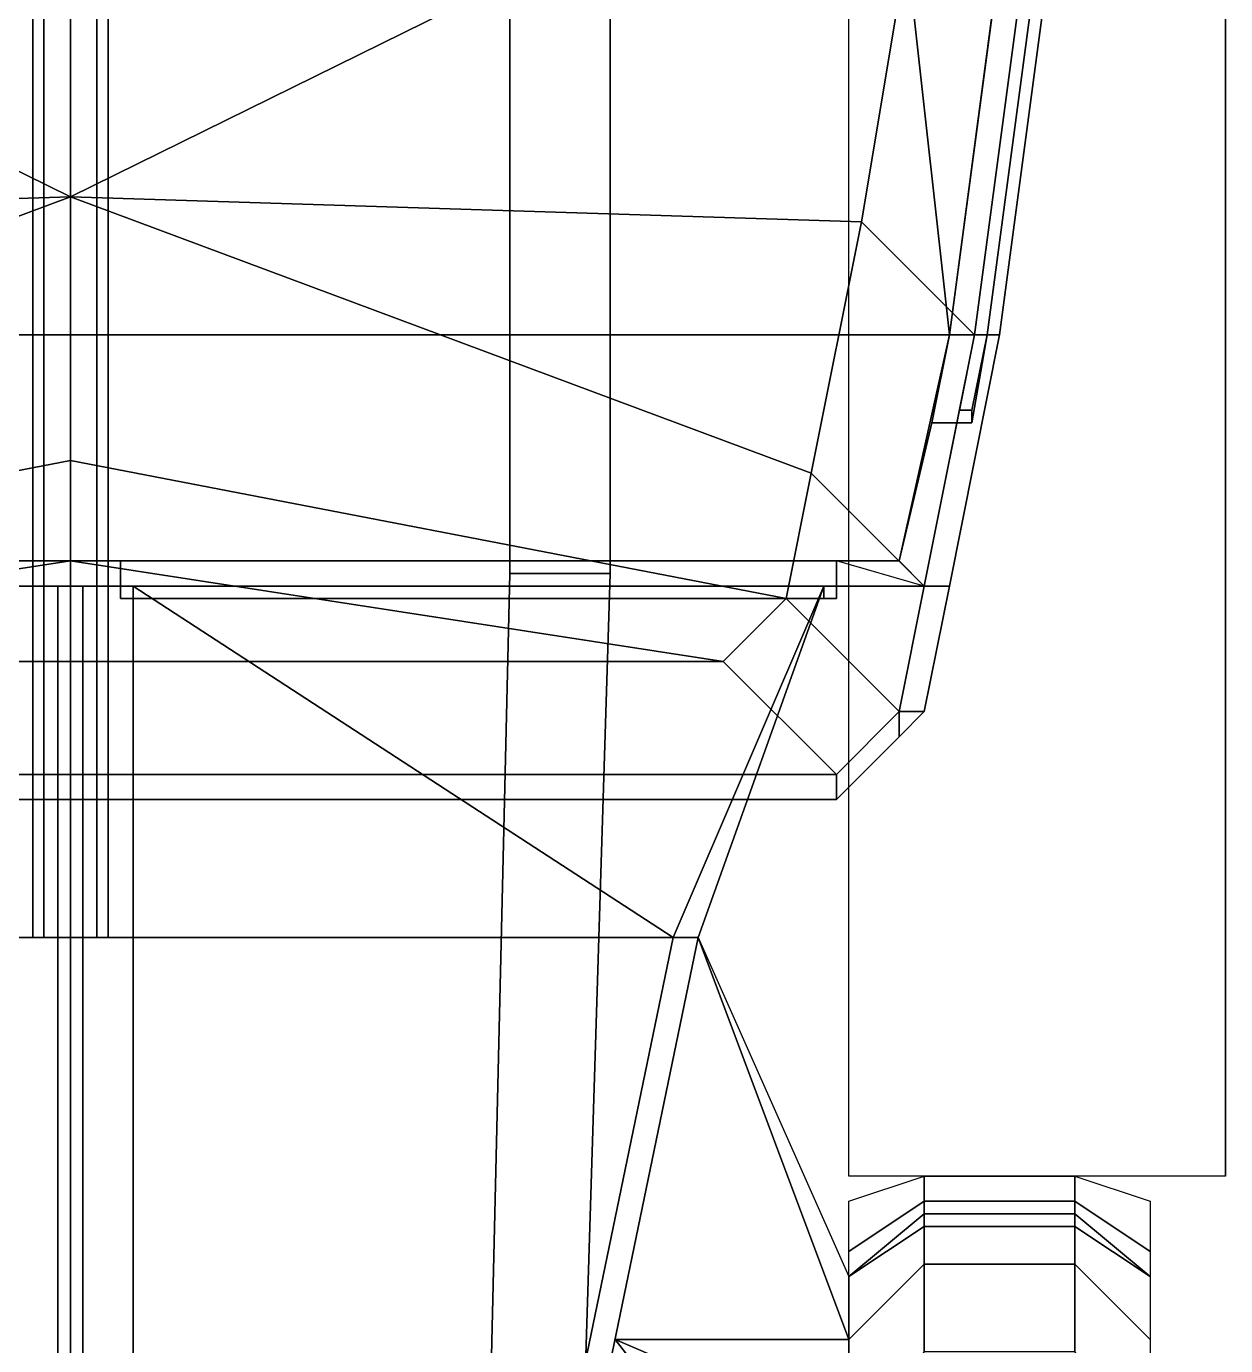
# Model space of a CAD drawing. Header units: millimetres. Extents: x -1 to 1, y -2.4 to 8.9.
# Drawn here: x -0.035 to 0.92, y -1.355 to -0.304 of the extents above; entities that cross this region are included whole.
import ezdxf

# ---------------------------------------------------------------- set-up
doc = ezdxf.new("R2010")
doc.units = ezdxf.units.MM
for name, color, linetype in [('cab_c4p', 7, 'Continuous'), ('fenders2', 5, 'Continuous'), ('frame', 5, 'Continuous'), ('frame_c4p', 5, 'Continuous'), ('internals_c4p', 3, 'Continuous'), ('rear_axle_c4p', 7, 'Continuous')]:
    doc.layers.add(name, color=color, linetype=linetype)

msp = doc.modelspace()

# ---------------------------------------------------------------- linework, layer by layer
for points in [[(-0.71, 0.14, 2.14), (-0.69, -0.1, 2.14), (0, -0.44, 2.2), (0, 0.19, 2.2)], [(0.69, -0.1, 2.14), (0.71, 0.14, 2.14), (0, 0.19, 2.2), (0, -0.44, 2.2)], [(-0.69, -0.1, 2.14), (-0.63, -0.46, 2.14), (0, -0.44, 2.2)], [(0.63, -0.46, 2.14), (0.69, -0.1, 2.14), (0, -0.44, 2.2)], [(0.72, -0.55, 2.07), (0.78, -0.1, 2.07), (0.69, -0.1, 2.14), (0.63, -0.46, 2.14)], [(0.78, -0.1, 1.56), (0.72, -0.55, 1.56), (0.72, -0.55, 0.69), (0.78, -0.1, 0.69)], [(0.8, -0.1, 2.06), (0.74, -0.55, 2.06), (0.72, -0.55, 2.05), (0.78, -0.1, 2.05)], [(0.78, -0.1, 2.07), (0.72, -0.55, 2.07), (0.74, -0.55, 2.06), (0.8, -0.1, 2.06)], [(0.78, -0.1, 2.05), (0.72, -0.55, 2.05), (0.72, -0.55, 1.99), (0.78, -0.1, 1.99)], [(0.72, -0.55, 1.57), (0.78, -0.1, 1.57), (0.78, -0.1, 1.98), (0.72, -0.55, 1.98)], [(0.72, -0.55, 1.98), (0.78, -0.1, 1.98), (0.79, -0.1, 1.98), (0.73, -0.55, 1.98)], [(0.78, -0.1, 1.99), (0.72, -0.55, 1.99), (0.73, -0.55, 1.99), (0.79, -0.1, 1.99)], [(0.78, -0.1, 1.57), (0.72, -0.55, 1.57), (0.73, -0.55, 1.57), (0.79, -0.1, 1.57)], [(0.72, -0.55, 1.56), (0.78, -0.1, 1.56), (0.79, -0.1, 1.56), (0.73, -0.55, 1.56)], [(0.79, -0.1, 1.99), (0.73, -0.55, 1.99), (0.73, -0.55, 1.98), (0.79, -0.1, 1.98)], [(0.73, -0.55, 1.56), (0.79, -0.1, 1.56), (0.79, -0.1, 1.57), (0.73, -0.55, 1.57)], [(-0.63, -0.46, 2.14), (-0.59, -0.66, 2.14), (0, -0.44, 2.2)], [(-0.59, -0.66, 2.14), (-0.57, -0.76, 2.14), (0, -0.65, 2.18), (0, -0.44, 2.2)], [(0.59, -0.66, 2.14), (0.63, -0.46, 2.14), (0, -0.44, 2.2)], [(0.57, -0.76, 2.14), (0.59, -0.66, 2.14), (0, -0.44, 2.2), (0, -0.65, 2.18)], [(0.68, -0.75, 2.07), (0.72, -0.55, 2.07), (0.63, -0.46, 2.14), (0.59, -0.66, 2.14)], [(0.72, -0.55, 1.56), (0.706, -0.62, 1.56), (0.68, -0.75, 0.69), (0.72, -0.55, 0.69)], [(0.72, -0.55, 2.05), (0.68, -0.75, 2.05), (0.68, -0.75, 1.95), (0.72, -0.55, 2.05)], [(0.74, -0.55, 2.06), (0.7, -0.75, 2.06), (0.68, -0.75, 2.05), (0.72, -0.55, 2.05)], [(0.72, -0.55, 2.07), (0.68, -0.75, 2.07), (0.7, -0.75, 2.06), (0.74, -0.55, 2.06)], [(0.706, -0.62, 1.99), (0.72, -0.55, 2.05), (0.68, -0.75, 1.95), (0.706, -0.62, 1.99)], [(0.72, -0.55, 2.05), (0.72, -0.55, 2.05), (0.706, -0.62, 1.99), (0.72, -0.55, 1.99)], [(0.72, -0.55, 1.99), (0.706, -0.62, 1.99), (0.718, -0.62, 1.99), (0.73, -0.55, 1.99)], [(0.706, -0.62, 1.56), (0.72, -0.55, 1.56), (0.73, -0.55, 1.56), (0.718, -0.62, 1.56)], [(0.708, -0.61, 1.57), (0.72, -0.55, 1.57), (0.72, -0.55, 1.98), (0.708, -0.61, 1.98)], [(0.708, -0.61, 1.98), (0.72, -0.55, 1.98), (0.73, -0.55, 1.98), (0.718, -0.61, 1.98)], [(0.72, -0.55, 1.57), (0.708, -0.61, 1.57), (0.718, -0.61, 1.57), (0.73, -0.55, 1.57)], [(0.73, -0.55, 1.99), (0.718, -0.62, 1.99), (0.718, -0.61, 1.98), (0.73, -0.55, 1.98)], [(0.718, -0.62, 1.56), (0.73, -0.55, 1.56), (0.73, -0.55, 1.57), (0.718, -0.61, 1.57)], [(0.708, -0.61, 1.57), (0.708, -0.61, 1.98), (0.718, -0.61, 1.98), (0.718, -0.61, 1.57)], [(0.718, -0.62, 1.99), (0.718, -0.62, 1.56), (0.718, -0.61, 1.57), (0.718, -0.61, 1.98)], [(0.68, -0.75, 1.95), (0.68, -0.75, 0.69), (0.706, -0.62, 1.56), (0.706, -0.62, 1.99)], [(0.706, -0.62, 1.99), (0.706, -0.62, 1.56), (0.718, -0.62, 1.56), (0.718, -0.62, 1.99)], [(-0.57, -0.76, 2.14), (-0.52, -0.81, 2.14), (0, -0.73, 2.16), (0, -0.65, 2.18)], [(0.52, -0.81, 2.14), (0.57, -0.76, 2.14), (0, -0.65, 2.18), (0, -0.73, 2.16)], [(0.66, -0.85, 2.07), (0.68, -0.75, 2.07), (0.59, -0.66, 2.14), (0.57, -0.76, 2.14)], [(-0.52, -0.81, 2.14), (0.52, -0.81, 2.14), (0, -0.73, 2.16)], [(-0.04, -0.75, 1.93), (0.04, -0.75, 1.93), (0.68, -0.75, 2.05), (-0.68, -0.75, 2.05)], [(-0.05, -1.03, 1.51), (-0.01, -1.03, 1.51), (-0.01, -0.75, 1.53), (-0.05, -0.75, 1.53)], [(-0.05, -0.75, 1.53), (-0.01, -0.75, 1.53), (0, -0.75, 1.54), (-0.04, -0.75, 1.57)], [(0, -0.75, 1.54), (0.04, -0.75, 1.57), (0.04, -0.75, 1.57), (-0.04, -0.75, 1.57)], [(-0.04, -0.75, 1.57), (0.04, -0.75, 1.57), (0.04, -0.75, 1.93), (-0.04, -0.75, 1.93)], [(-0.01, -1.03, 1.51), (0, -1.03, 1.52), (0, -0.75, 1.54), (-0.01, -0.75, 1.53)], [(0, -1.03, 1.52), (0.01, -1.03, 1.51), (0.01, -0.75, 1.53), (0, -0.75, 1.54)], [(0.01, -0.75, 1.53), (0.05, -0.75, 1.53), (0.04, -0.75, 1.57), (0, -0.75, 1.54)], [(0.01, -1.03, 1.51), (0.05, -1.03, 1.51), (0.05, -0.75, 1.53), (0.01, -0.75, 1.53)], [(0.04, -0.76, 1.57), (0.04, -0.76, 1.93), (0.04, -0.75, 1.93), (0.04, -0.75, 1.57)], [(0.61, -0.76, 1.57), (0.04, -0.76, 1.57), (0.04, -0.75, 1.57), (0.61, -0.75, 1.57)], [(0.04, -0.76, 1.93), (0.61, -0.76, 1.93), (0.61, -0.75, 1.93), (0.04, -0.75, 1.93)], [(0.05, -0.75, 1.53), (0.6, -0.75, 1.39), (0.61, -0.75, 1.57), (0.04, -0.75, 1.57)], [(0.04, -0.75, 1.93), (0.61, -0.75, 1.93), (0.68, -0.75, 2.05)], [(0.05, -1.03, 1.51), (0.48, -1.03, 1.43), (0.48, -1.03, 1.43), (0.05, -0.75, 1.53)], [(0.05, -0.75, 1.53), (0.48, -1.03, 1.43), (0.48, -1.03, 1.43), (0.6, -0.75, 1.39)], [(0.05, -0.75, 1.58), (0.6, -0.75, 1.58), (0.6, -0.75, 1.92), (0.05, -0.75, 1.92)], [(0.05, -0.76, 1.92), (0.05, -0.76, 1.58), (0.05, -0.75, 1.58), (0.05, -0.75, 1.92)], [(0.05, -0.76, 1.58), (0.6, -0.76, 1.58), (0.6, -0.75, 1.58), (0.05, -0.75, 1.58)], [(0.6, -0.76, 1.92), (0.05, -0.76, 1.92), (0.05, -0.75, 1.92), (0.6, -0.75, 1.92)], [(0.48, -1.03, 1.43), (0.5, -1.03, 1.39), (0.5, -1.03, 1.39), (0.6, -0.75, 1.39)], [(0.5, -1.03, 1.39), (0.5, -1.03, 0.69), (0.6, -0.75, 0.69), (0.6, -0.75, 1.39)], [(0.68, -0.75, 2.05), (0.6, -0.75, 1.39), (0.6, -0.75, 0.69), (0.68, -0.75, 0.69)], [(0.6, -0.76, 1.58), (0.6, -0.76, 1.92), (0.6, -0.75, 1.92), (0.6, -0.75, 1.58)], [(0.61, -0.75, 1.57), (0.6, -0.75, 1.39), (0.68, -0.75, 2.05)], [(0.61, -0.76, 1.93), (0.61, -0.76, 1.57), (0.61, -0.75, 1.57), (0.61, -0.75, 1.93)], [(0.61, -0.75, 1.93), (0.61, -0.75, 1.57), (0.68, -0.75, 2.05)], [(0.66, -0.85, 1.95), (0.68, -0.75, 1.95), (0.68, -0.75, 2.05), (0.66, -0.85, 2.05)], [(0.7, -0.75, 2.06), (0.68, -0.85, 2.06), (0.66, -0.85, 2.05), (0.68, -0.75, 2.05)], [(0.68, -0.75, 2.07), (0.66, -0.85, 2.07), (0.68, -0.85, 2.06), (0.7, -0.75, 2.06)], [(0.05, -0.76, 1.58), (0.05, -0.76, 1.92), (0.04, -0.76, 1.93), (0.04, -0.76, 1.57)], [(0.6, -0.76, 1.58), (0.05, -0.76, 1.58), (0.04, -0.76, 1.57), (0.61, -0.76, 1.57)], [(0.05, -0.76, 1.92), (0.6, -0.76, 1.92), (0.61, -0.76, 1.93), (0.04, -0.76, 1.93)], [(0.61, -0.9, 2.07), (0.66, -0.85, 2.07), (0.57, -0.76, 2.14), (0.52, -0.81, 2.14)], [(0.6, -0.76, 1.92), (0.6, -0.76, 1.58), (0.61, -0.76, 1.57), (0.61, -0.76, 1.93)], [(-0.61, -0.9, 2.07), (0.61, -0.9, 2.07), (0.52, -0.81, 2.14), (-0.52, -0.81, 2.14)], [(0.61, -0.9, 1.95), (0.66, -0.85, 1.95), (0.66, -0.85, 2.05), (0.61, -0.9, 2.05)], [(0.66, -0.87, 2.06), (0.61, -0.92, 2.06), (0.61, -0.9, 2.05), (0.66, -0.85, 2.05)], [(0.66, -0.85, 2.07), (0.61, -0.9, 2.07), (0.61, -0.92, 2.06), (0.66, -0.87, 2.06)], [(0.66, -0.85, 2.07), (0.66, -0.85, 2.07), (0.66, -0.87, 2.06), (0.68, -0.85, 2.06)], [(0.68, -0.85, 2.06), (0.66, -0.87, 2.06), (0.66, -0.85, 2.05)], [(-0.61, -0.9, 1.95), (0.61, -0.9, 1.95), (0.61, -0.9, 2.05), (-0.61, -0.9, 2.05)], [(0.61, -0.9, 2.07), (-0.61, -0.9, 2.07), (-0.61, -0.92, 2.06), (0.61, -0.92, 2.06)], [(0.61, -0.92, 2.06), (-0.61, -0.92, 2.06), (-0.61, -0.9, 2.05), (0.61, -0.9, 2.05)], [(-0.05, -1.9, 1.49), (-0.01, -1.9, 1.49), (-0.01, -1.03, 1.51), (-0.05, -1.03, 1.51)], [(-0.01, -1.9, 1.49), (0, -1.9, 1.5), (0, -1.03, 1.52), (-0.01, -1.03, 1.51)], [(0, -1.9, 1.5), (0.01, -1.9, 1.49), (0.01, -1.03, 1.51), (0, -1.03, 1.52)], [(0.01, -1.9, 1.49), (0.05, -1.9, 1.49), (0.05, -1.03, 1.51), (0.01, -1.03, 1.51)], [(0.05, -1.9, 1.49), (0.3, -1.9, 1.43), (0.48, -1.03, 1.43), (0.05, -1.03, 1.51)], [(0.3, -1.9, 1.43), (0.32, -1.9, 1.39), (0.5, -1.03, 1.39), (0.48, -1.03, 1.43)], [(0.32, -1.9, 1.39), (0.32, -1.9, 0.69), (0.5, -1.03, 0.69), (0.5, -1.03, 1.39)]]:
    msp.add_3dface(points)
at = {"layer": 'cab_c4p'}
for points in [[(-0.71, 0.14, 2.14), (-0.69, -0.1, 2.14), (0, -0.44, 2.2), (0, 0.19, 2.2)], [(0.69, -0.1, 2.14), (0.71, 0.14, 2.14), (0, 0.19, 2.2), (0, -0.44, 2.2)], [(-0.69, -0.1, 2.14), (-0.63, -0.46, 2.14), (0, -0.44, 2.2)], [(0.63, -0.46, 2.14), (0.69, -0.1, 2.14), (0, -0.44, 2.2)], [(0.72, -0.55, 2.07), (0.78, -0.1, 2.07), (0.69, -0.1, 2.14), (0.63, -0.46, 2.14)], [(0.76, -0.1, 1.54), (0.7, -0.55, 1.54), (0.72, -0.55, 1.54), (0.78, -0.1, 1.54)], [(0.78, -0.1, 1.54), (0.72, -0.55, 1.54), (0.72, -0.55, 0.69), (0.78, -0.1, 0.76)], [(0.78, -0.1, 2.07), (0.72, -0.55, 2.07), (0.74, -0.55, 2.06), (0.8, -0.1, 2.06)], [(0.8, -0.1, 2.06), (0.74, -0.55, 2.06), (0.72, -0.55, 2.05), (0.78, -0.1, 2.05)], [(0.78, -0.1, 0.76), (0.72, -0.55, 0.69), (0.72, -0.55, 0.69), (0.772, -0.16, 0.69)], [(-0.63, -0.46, 2.14), (-0.59, -0.66, 2.14), (0, -0.44, 2.2)], [(-0.59, -0.66, 2.14), (-0.57, -0.76, 2.14), (0, -0.65, 2.18), (0, -0.44, 2.2)], [(0.57, -0.76, 2.14), (0.59, -0.66, 2.14), (0, -0.44, 2.2), (0, -0.65, 2.18)], [(0.59, -0.66, 2.14), (0.63, -0.46, 2.14), (0, -0.44, 2.2)], [(0.68, -0.75, 2.07), (0.72, -0.55, 2.07), (0.63, -0.46, 2.14), (0.59, -0.66, 2.14)], [(0.72, -0.55, 1.54), (0.706, -0.62, 1.54), (0.68, -0.75, 0.69), (0.72, -0.55, 0.69)], [(0.72, -0.55, 2.07), (0.68, -0.75, 2.07), (0.7, -0.75, 2.06), (0.74, -0.55, 2.06)], [(0.74, -0.55, 2.06), (0.7, -0.75, 2.06), (0.68, -0.75, 2.05), (0.72, -0.55, 2.05)], [(0.7, -0.55, 1.54), (0.686, -0.62, 1.54), (0.706, -0.62, 1.54), (0.72, -0.55, 1.54)], [(0.68, -0.75, 1.95), (0.68, -0.75, 0.69), (0.706, -0.62, 1.54), (0.706, -0.62, 2.05)], [(0.68, -0.75, 1.95), (0.706, -0.62, 2.05), (0.706, -0.62, 2.05), (0.68, -0.75, 2.05)], [(0.686, -0.62, 1.54), (0.686, -0.62, 2.05), (0.706, -0.62, 2.05), (0.706, -0.62, 1.54)], [(-0.57, -0.76, 2.14), (-0.52, -0.81, 2.14), (0, -0.73, 2.16), (0, -0.65, 2.18)], [(0.52, -0.81, 2.14), (0.57, -0.76, 2.14), (0, -0.65, 2.18), (0, -0.73, 2.16)], [(0.66, -0.85, 2.07), (0.68, -0.75, 2.07), (0.59, -0.66, 2.14), (0.57, -0.76, 2.14)], [(-0.52, -0.81, 2.14), (0.52, -0.81, 2.14), (0, -0.73, 2.16)], [(0.04, -0.75, 1.57), (0.61, -0.75, 1.57), (0.61, -0.73, 1.57), (0.04, -0.73, 1.57)], [(0.04, -0.75, 1.93), (0.04, -0.75, 1.57), (0.04, -0.73, 1.57), (0.04, -0.73, 1.93)], [(0.61, -0.75, 1.57), (0.61, -0.75, 1.93), (0.61, -0.73, 1.93), (0.61, -0.73, 1.57)], [(-0.04, -0.75, 1.93), (0.04, -0.75, 1.93), (0.68, -0.75, 2.05), (-0.68, -0.75, 2.05)], [(-0.05, -1.03, 1.51), (-0.01, -1.03, 1.51), (-0.01, -0.75, 1.53), (-0.05, -0.75, 1.53)], [(-0.05, -0.75, 1.53), (-0.01, -0.75, 1.53), (0, -0.75, 1.54), (-0.04, -0.75, 1.57)], [(-0.04, -0.75, 1.57), (0, -0.75, 1.54), (0.04, -0.75, 1.93), (-0.04, -0.75, 1.93)], [(-0.01, -1.03, 1.51), (0, -1.03, 1.52), (0, -0.75, 1.54), (-0.01, -0.75, 1.53)], [(0, -1.03, 1.52), (0.01, -1.03, 1.51), (0.01, -0.75, 1.53), (0, -0.75, 1.54)], [(0.01, -0.75, 1.53), (0.05, -0.75, 1.53), (0.04, -0.75, 1.57), (0, -0.75, 1.54)], [(0, -0.75, 1.54), (0.04, -0.75, 1.57), (0.04, -0.75, 1.93)], [(0.01, -1.03, 1.51), (0.05, -1.03, 1.51), (0.05, -0.75, 1.53), (0.01, -0.75, 1.53)], [(0.05, -0.75, 1.53), (0.6, -0.75, 1.39), (0.61, -0.75, 1.57), (0.04, -0.75, 1.57)], [(0.04, -0.75, 1.93), (0.61, -0.75, 1.93), (0.68, -0.75, 2.05)], [(0.05, -0.75, 1.53), (0.48, -1.03, 1.43), (0.48, -1.03, 1.43), (0.6, -0.75, 1.39)], [(0.05, -1.03, 1.51), (0.48, -1.03, 1.43), (0.48, -1.03, 1.43), (0.05, -0.75, 1.53)], [(0.48, -1.03, 1.43), (0.5, -1.03, 1.39), (0.5, -1.03, 1.39), (0.6, -0.75, 1.39)], [(0.5, -1.03, 1.39), (0.5, -1.03, 0.69), (0.6, -0.75, 0.69), (0.6, -0.75, 1.39)], [(0.68, -0.75, 2.05), (0.6, -0.75, 1.39), (0.6, -0.75, 0.69), (0.68, -0.75, 0.69)], [(0.61, -0.75, 1.57), (0.6, -0.75, 1.39), (0.68, -0.75, 2.05)], [(0.61, -0.75, 1.93), (0.61, -0.75, 1.57), (0.68, -0.75, 2.05)], [(0.68, -0.75, 2.07), (0.66, -0.85, 2.07), (0.68, -0.85, 2.06), (0.7, -0.75, 2.06)], [(0.7, -0.75, 2.06), (0.68, -0.85, 2.06), (0.66, -0.85, 2.05), (0.68, -0.75, 2.05)], [(0.66, -0.85, 1.95), (0.68, -0.75, 1.95), (0.68, -0.75, 2.05), (0.66, -0.85, 2.05)], [(0.61, -0.9, 2.07), (0.66, -0.85, 2.07), (0.57, -0.76, 2.14), (0.52, -0.81, 2.14)], [(-0.61, -0.9, 2.07), (0.61, -0.9, 2.07), (0.52, -0.81, 2.14), (-0.52, -0.81, 2.14)], [(0.66, -0.85, 2.07), (0.61, -0.9, 2.07), (0.61, -0.92, 2.06), (0.66, -0.87, 2.06)], [(0.66, -0.87, 2.06), (0.61, -0.92, 2.06), (0.61, -0.9, 2.05), (0.66, -0.85, 2.05)], [(0.61, -0.9, 1.95), (0.66, -0.85, 1.95), (0.66, -0.85, 2.05), (0.61, -0.9, 2.05)], [(0.68, -0.85, 2.06), (0.66, -0.87, 2.06), (0.66, -0.85, 2.05)], [(0.66, -0.85, 2.07), (0.66, -0.85, 2.07), (0.66, -0.87, 2.06), (0.68, -0.85, 2.06)], [(0.61, -0.92, 2.06), (-0.61, -0.92, 2.06), (-0.61, -0.9, 2.05), (0.61, -0.9, 2.05)], [(0.61, -0.9, 2.07), (-0.61, -0.9, 2.07), (-0.61, -0.92, 2.06), (0.61, -0.92, 2.06)], [(-0.61, -0.9, 1.95), (0.61, -0.9, 1.95), (0.61, -0.9, 2.05), (-0.61, -0.9, 2.05)], [(-0.05, -1.9, 1.49), (-0.01, -1.9, 1.49), (-0.01, -1.03, 1.51), (-0.05, -1.03, 1.51)], [(-0.01, -1.9, 1.49), (0, -1.9, 1.5), (0, -1.03, 1.52), (-0.01, -1.03, 1.51)], [(0, -1.9, 1.5), (0.01, -1.9, 1.49), (0.01, -1.03, 1.51), (0, -1.03, 1.52)], [(0.01, -1.9, 1.49), (0.05, -1.9, 1.49), (0.05, -1.03, 1.51), (0.01, -1.03, 1.51)], [(0.05, -1.9, 1.49), (0.3, -1.9, 1.43), (0.48, -1.03, 1.43), (0.05, -1.03, 1.51)], [(0.3, -1.9, 1.43), (0.32, -1.9, 1.39), (0.5, -1.03, 1.39), (0.48, -1.03, 1.43)], [(0.32, -1.9, 1.39), (0.32, -1.9, 0.69), (0.5, -1.03, 0.69), (0.5, -1.03, 1.39)]]:
    msp.add_3dface(points, dxfattribs=at)
at = {"layer": 'fenders2'}
for points in [[(0.92, -1.22, 0.4), (0.62, -1.22, 0.4), (0.62, 0.23, 0.4), (0.92, 0.23, 0.4)], [(0.92, -1.22, 0.37), (0.92, -1.22, 0.4), (0.92, 0.23, 0.4), (0.92, 0.23, 0.37)], [(0.5, -1.03, 0.69), (0.5, -1.03, 0.69), (0.62, -1.35, 0.69), (0.4338, -1.35, 0.69)], [(0.5, -1.03, 0.69), (0.62, -1.3, 0.56), (0.62, -1.35, 0.69), (0.5, -1.03, 0.69)], [(0.62, -1.24, 0.32), (0.68, -1.22, 0.33), (0.68, -1.24, 0.35), (0.62, -1.28, 0.35)], [(0.8, -1.24, 0.35), (0.68, -1.24, 0.35), (0.68, -1.22, 0.33), (0.8, -1.22, 0.33)], [(0.86, -1.28, 0.35), (0.8, -1.24, 0.35), (0.8, -1.22, 0.33), (0.86, -1.24, 0.32)], [(0.62, -1.28, 0.35), (0.68, -1.24, 0.35), (0.68, -1.25, 0.43), (0.62, -1.3, 0.38)], [(0.62, -1.3, 0.38), (0.68, -1.25, 0.43), (0.68, -1.26, 0.56), (0.62, -1.3, 0.56)], [(0.8, -1.25, 0.43), (0.68, -1.25, 0.43), (0.68, -1.24, 0.35), (0.8, -1.24, 0.35)], [(0.8, -1.26, 0.56), (0.68, -1.26, 0.56), (0.68, -1.25, 0.43), (0.8, -1.25, 0.43)], [(0.86, -1.3, 0.38), (0.8, -1.25, 0.43), (0.8, -1.24, 0.35), (0.86, -1.28, 0.35)], [(0.86, -1.3, 0.56), (0.8, -1.26, 0.56), (0.8, -1.25, 0.43), (0.86, -1.3, 0.38)], [(0.62, -1.3, 0.56), (0.68, -1.26, 0.56), (0.68, -1.29, 0.69), (0.62, -1.35, 0.69)], [(0.8, -1.29, 0.69), (0.68, -1.29, 0.69), (0.68, -1.26, 0.56), (0.8, -1.26, 0.56)], [(0.86, -1.35, 0.69), (0.8, -1.29, 0.69), (0.8, -1.26, 0.56), (0.86, -1.3, 0.56)], [(0.62, -1.35, 0.69), (0.68, -1.29, 0.69), (0.68, -1.36, 0.82), (0.62, -1.43, 0.8)], [(0.8, -1.36, 0.82), (0.68, -1.36, 0.82), (0.68, -1.29, 0.69), (0.8, -1.29, 0.69)], [(0.86, -1.43, 0.8), (0.8, -1.36, 0.82), (0.8, -1.29, 0.69), (0.86, -1.35, 0.69)], [(0.32, -1.9, 0.69), (0.4338, -1.35, 0.69), (0.62, -1.59, 0.92), (0.32, -1.9, 0.69)], [(0.4338, -1.35, 0.69), (0.62, -1.43, 0.8), (0.62, -1.59, 0.92), (0.4338, -1.35, 0.69)], [(0.4338, -1.35, 0.69), (0.62, -1.35, 0.69), (0.62, -1.43, 0.8), (0.4338, -1.35, 0.69)]]:
    msp.add_3dface(points, dxfattribs=at)
at = {"layer": 'frame'}
for points in [[(0.35, -0.74, 0.69), (0.43, -0.74, 0.69), (0.43, 2.95, 0.69), (0.35, 2.85, 0.69)], [(0.35, 2.85, 0.55), (0.43, 2.95, 0.55), (0.43, -0.74, 0.55), (0.35, -0.74, 0.55)], [(0.43, -0.74, 0.69), (0.43, -0.74, 0.55), (0.43, 2.95, 0.55), (0.43, 2.95, 0.69)], [(0.35, 2.85, 0.69), (0.35, 2.85, 0.55), (0.35, -0.74, 0.55), (0.35, -0.74, 0.69)], [(0.35, -0.74, 0.55), (0.43, -0.74, 0.55), (0.39, -2.02, 0.55), (0.32, -2.02, 0.55)], [(0.32, -2.02, 0.69), (0.39, -2.02, 0.69), (0.43, -0.74, 0.69), (0.35, -0.74, 0.69)], [(0.35, -0.74, 0.69), (0.35, -0.74, 0.55), (0.32, -2.02, 0.55), (0.32, -2.02, 0.69)], [(0.39, -2.02, 0.69), (0.39, -2.02, 0.55), (0.43, -0.74, 0.55), (0.43, -0.74, 0.69)]]:
    msp.add_3dface(points, dxfattribs=at)
at = {"layer": 'frame_c4p'}
for points in [[(0.35, 2.18, 0.55), (0.43, 2.28, 0.55), (0.43, -0.74, 0.55), (0.35, -0.74, 0.55)], [(0.35, -0.74, 0.69), (0.43, -0.74, 0.69), (0.43, 2.28, 0.69), (0.35, 2.18, 0.69)], [(0.43, -0.74, 0.69), (0.43, -0.74, 0.55), (0.43, 2.28, 0.55), (0.43, 2.28, 0.69)], [(0.35, 2.18, 0.69), (0.35, 2.18, 0.55), (0.35, -0.74, 0.55), (0.35, -0.74, 0.69)], [(0.35, -0.74, 0.69), (0.35, -0.74, 0.55), (0.32, -2.02, 0.55), (0.32, -2.02, 0.69)], [(0.32, -2.02, 0.69), (0.39, -2.02, 0.69), (0.43, -0.74, 0.69), (0.35, -0.74, 0.69)], [(0.35, -0.74, 0.55), (0.43, -0.74, 0.55), (0.39, -2.02, 0.55), (0.32, -2.02, 0.55)], [(0.39, -2.02, 0.69), (0.39, -2.02, 0.55), (0.43, -0.74, 0.55), (0.43, -0.74, 0.69)]]:
    msp.add_3dface(points, dxfattribs=at)
at = {"layer": 'internals_c4p'}
for points in [[(0.76, -0.1, 1.54), (0.752, -0.16, 0.71), (0.7, -0.55, 0.71), (0.7, -0.55, 1.54)], [(0.67, -0.16, 0.71), (0.67, -0.28, 0.71), (0.7, -0.55, 0.71), (0.752, -0.16, 0.71)], [(0.67, -0.28, 0.71), (-0.67, -0.28, 0.71), (-0.7, -0.55, 0.71), (0.7, -0.55, 0.71)], [(0.7, -0.55, 0.71), (-0.7, -0.55, 0.71), (-0.66, -0.73, 0.71), (0.66, -0.73, 0.71)], [(0.7, -0.55, 1.54), (0.7, -0.55, 0.71), (0.66, -0.73, 0.71), (0.686, -0.62, 1.54)], [(0.686, -0.62, 2.05), (0.686, -0.62, 1.54), (0.66, -0.73, 0.71), (0.66, -0.73, 2.05)], [(0.66, -0.73, 0.71), (-0.66, -0.73, 0.71), (-0.61, -0.73, 1.57), (0.61, -0.73, 1.57)], [(0.61, -0.73, 1.93), (-0.61, -0.73, 1.93), (-0.66, -0.73, 2.05), (0.66, -0.73, 2.05)], [(0.68, -0.75, 0.71), (0.61, -0.73, 1.57), (0.61, -0.73, 1.93), (0.66, -0.73, 2.05)]]:
    msp.add_3dface(points, dxfattribs=at)
at = {"layer": 'rear_axle_c4p'}
for points in [[(-0.03, 0.03, 0.43), (-0.0212, 0.03, 0.4088), (-0.0212, -1.03, 0.5688), (-0.03, -1.03, 0.59)], [(-0.0212, 0.03, 0.4512), (-0.03, 0.03, 0.43), (-0.03, -1.03, 0.59), (-0.0212, -1.03, 0.6112)], [(-0.0212, 0.03, 0.4088), (0, 0.03, 0.4), (0, -1.03, 0.56), (-0.0212, -1.03, 0.5688)], [(0, 0.03, 0.46), (-0.0212, 0.03, 0.4512), (-0.0212, -1.03, 0.6112), (0, -1.03, 0.62)], [(0, 0.03, 0.4), (0.0212, 0.03, 0.4088), (0.0212, -1.03, 0.5688), (0, -1.03, 0.56)], [(0.0212, 0.03, 0.4512), (0, 0.03, 0.46), (0, -1.03, 0.62), (0.0212, -1.03, 0.6112)], [(0.0212, 0.03, 0.4088), (0.03, 0.03, 0.43), (0.03, -1.03, 0.59), (0.0212, -1.03, 0.5688)], [(0.03, 0.03, 0.43), (0.0212, 0.03, 0.4512), (0.0212, -1.03, 0.6112), (0.03, -1.03, 0.59)]]:
    msp.add_3dface(points, dxfattribs=at)

doc.saveas('drawing.dxf')
